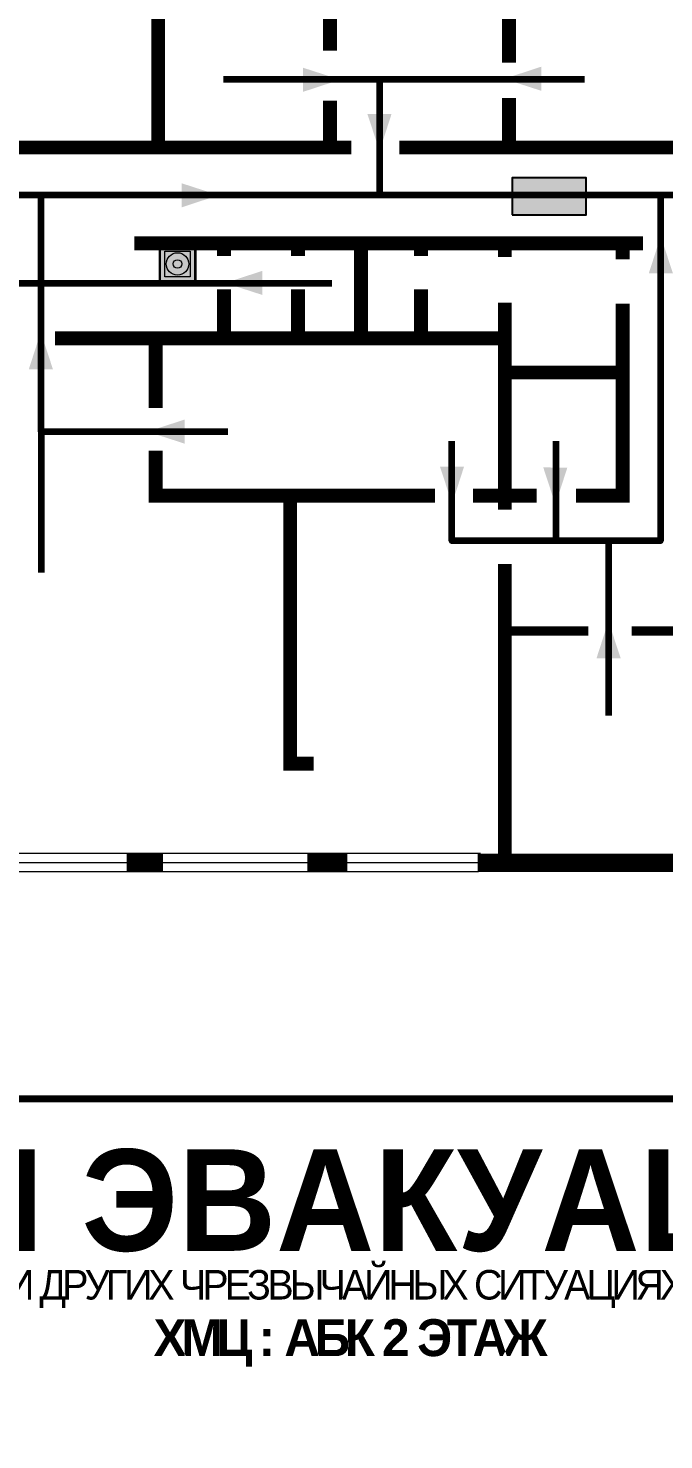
# Model space of a CAD drawing. Header units: millimetres. Extents: x 13114 to 67229, y 22859 to 38520.
# Drawn here: x 27529.6 to 27667.4, y 31216.7 to 31522.7 of the extents above; entities that cross this region are included whole.
import ezdxf

# ---------------------------------------------------------------- set-up
doc = ezdxf.new("R2010")
doc.units = ezdxf.units.MM
doc.layers.add('План_Штампы', color=7, linetype='Continuous')
doc.styles.add('обычный', font='arial.ttf')

# ---------------------------------------------------------------- blocks, each defined once
blk = doc.blocks.new('A$C54414219')
at = {"true_color": 0xffffff}
h = blk.add_hatch(color=7, dxfattribs=at)
h.paths.add_polyline_path([(2.39, -9.45), (2.39, -18.3), (11.23, -18.3), (11.23, -9.45)], flags=0)
h.paths.add_polyline_path([(10.71, -13.87, -1), (2.92, -13.87, -1)], flags=0)
h.paths.add_polyline_path([(8.3, -13.87, -1), (5.33, -13.87, -1)], flags=0)
h.paths.add_polyline_path([(0.41, -7.47), (0.41, -20.27), (13.21, -20.27), (13.21, -7.47)])
h.paths.add_polyline_path([(0.92, -19.77), (12.71, -19.77), (12.71, -7.98), (0.92, -7.98)], flags=16)
h.paths.add_polyline_path([(11.23, -9.45), (11.23, -18.3), (2.39, -18.3), (2.39, -9.45)], flags=0)
at = {"lineweight": 5}
h = blk.add_hatch(color=242, dxfattribs=at)
h.paths.add_polyline_path([(12.71, -7.98), (0.92, -7.98), (0.92, -19.77), (12.71, -19.77)])
h.paths.add_polyline_path([(11.23, -18.3), (2.39, -18.3), (2.39, -9.45), (11.23, -9.45)], flags=16)
h.paths.add_polyline_path([(10.71, -13.87, -1), (2.92, -13.87, -1)], flags=0)
h.paths.add_polyline_path([(8.3, -13.87, -1), (5.33, -13.87, -1)], flags=0)
at = {"true_color": 0xffffff}
h = blk.add_hatch(color=7, dxfattribs=at)
h.paths.add_polyline_path([(2.39, -9.45), (2.39, -18.3), (11.23, -18.3), (11.23, -9.45)])
h.paths.add_polyline_path([(10.71, -13.87, -1), (2.92, -13.87, -1)], flags=16)
h.paths.add_polyline_path([(8.3, -13.87, -1), (5.33, -13.87, -1)], flags=0)
at = {"lineweight": 5}
h = blk.add_hatch(color=242, dxfattribs=at)
h.paths.add_polyline_path([(2.92, -13.87, 1), (10.71, -13.87, 1)])
h.paths.add_polyline_path([(8.3, -13.87, -1), (5.33, -13.87, -1)], flags=16)
at = {"color": 242, "lineweight": 5}
for p, q in [((0.41, -20.27), (0.41, -7.47)), ((0.41, -7.47), (13.21, -7.47)), ((0.41, -7.47), (13.21, -7.47)), ((13.21, -20.27), (13.21, -7.47)), ((0.41, -20.27), (13.21, -20.27))]:
    blk.add_line(p, q, dxfattribs=at)
for points in [[(0.92, -7.98), (12.71, -7.98), (12.71, -19.77), (0.92, -19.77)], [(2.39, -9.45), (11.23, -9.45), (11.23, -18.3), (2.39, -18.3)]]:
    blk.add_lwpolyline(points, close=True, dxfattribs=at)
for radius in [3.89, 1.49]:
    blk.add_circle((6.81, -13.87), radius, dxfattribs=at)
blk = doc.blocks.new('A$C32E8229D')
at = {"true_color": 0xffffff}
blk.add_hatch(color=7, dxfattribs=at).paths.add_polyline_path([(0, 0), (0, -8), (16, -8), (16, 0)])
h = blk.add_hatch(color=126)
h.paths.add_polyline_path([(0.2, -0.2), (15.8, -0.2), (15.8, -7.8), (0.2, -7.8)])
h.paths.add_polyline_path([(13.49, -2.05), (12.08, -2.05), (11.37, -2.63, 0.162397), (11.29, -2.84), (11.29, -3.63), (10.35, -3.63), (10.35, -4.05), (11.68, -4.05), (11.68, -3.48), (12.26, -4.28), (11.29, -5.1), (11.29, -6.78), (11.85, -6.78), (11.85, -5.44), (12.8, -4.64), (12.8, -5.94), (14.46, -5.94), (14.46, -5.39), (13.45, -5.39), (13.45, -3.97), (12.46, -2.59), (13.15, -2.59), (13.69, -3.34), (14.18, -3)], flags=16)
h.paths.add_polyline_path([(10.74, -1.82, 1), (11.8, -1.82, 1)], flags=16)
h.paths.add_polyline_path([(9.39, -3.59), (5.99, -3.59), (6.56, -3.03), (5.91, -3.03), (5.1, -3.83), (5.91, -4.64), (6.56, -4.64), (5.99, -4.09), (9.39, -4.09)], flags=16)
h.paths.add_polyline_path([(4.29, -1.08), (1.72, -1.08), (1.72, -6.6), (4.29, -6.6)], flags=16)
at = {"color": 126}
blk.add_lwpolyline([(16, -8), (0, -8), (0, 0), (16, 0)], close=True, dxfattribs=at)

msp = doc.modelspace()

# ---------------------------------------------------------------- linework, layer by layer
at = {"color": 1, "lineweight": 100}
for points in [[(27300.23, 31685.65), (27900.23, 31685.65), (27900.23, 31290.65), (27300.23, 31290.65)], [(27300.23, 31290.65), (27900.23, 31290.65), (27900.23, 30895.65), (27300.23, 30895.65)]]:
    msp.add_lwpolyline(points, close=True, dxfattribs=at)
at = {"lineweight": 0, "const_width": 3}
for points in [[(27557.77, 31496.9), (27557.77, 31576.9)], [(27595, 31517.9), (27595, 31576.9)], [(27633.8, 31515.26), (27633.8, 31576.9)], [(27595, 31496.9), (27595, 31507.08)], [(27633.8, 31496.9), (27633.8, 31507.61)], [(27599.61, 31496.9), (27466.82, 31496.9)], [(27690.34, 31496.9), (27610.05, 31496.9)], [(27662.86, 31476.12), (27552.59, 31476.12)], [(27572.04, 31476.12), (27572.04, 31473.38)], [(27588.08, 31476.12), (27588.08, 31473.38)], [(27601.75, 31476.12), (27601.75, 31455.51)], [(27614.75, 31476.12), (27614.75, 31473.38)], [(27632.89, 31476.12), (27632.89, 31473.14)], [(27658.45, 31476.12), (27658.45, 31472.64)], [(27572.04, 31455.51), (27572.04, 31466.12)], [(27588.08, 31455.51), (27588.08, 31466.12)], [(27614.75, 31455.51), (27614.75, 31466.12)], [(27557.25, 31440.39), (27557.25, 31455.51), (27535.4, 31455.51), (27632.89, 31455.51), (27632.89, 31463.23), (27632.89, 31418.39)], [(27658.45, 31463.07), (27658.45, 31421.41), (27648.35, 31421.41)], [(27658.45, 31448.12), (27632.89, 31448.12)], [(27617.76, 31421.41), (27557.25, 31421.41), (27557.25, 31431.15)], [(27586.38, 31421.41), (27586.38, 31363.31), (27591.5, 31363.31)], [(27639.78, 31421.41), (27626, 31421.41)], [(27632.89, 31406.62), (27632.89, 31342.33)]]:
    msp.add_lwpolyline(points, dxfattribs=at)
at = {"color": 126, "lineweight": 100, "true_color": 0x008754}
for points in [[(27702.67, 31540.04), (27702.67, 31565.13), (27682.87, 31565.13), (27682.87, 31509.92), (27696.17, 31509.92), (27696.17, 31486.56), (27384.95, 31486.56), (27384.95, 31360.08)], [(27650.18, 31511.64), (27571.9, 31511.64)], [(27605.71, 31511.64), (27605.71, 31486.56)], [(27572.86, 31435.27), (27532.39, 31435.27), (27532.39, 31486.56)], [(27666.64, 31486.56), (27666.64, 31411.59), (27621.43, 31411.59), (27621.43, 31433.21)], [(27473.81, 31467.48), (27532.39, 31467.48)], [(27532.39, 31467.48), (27595.44, 31467.48)], [(27532.39, 31435.27), (27532.39, 31404.72)], [(27643.97, 31433.21), (27643.97, 31411.59)], [(27655.39, 31411.59), (27655.39, 31373.78)]]:
    msp.add_lwpolyline(points, dxfattribs=at)
at = {"lineweight": 100}
for points, const_width in [([(27713.59, 31428.52), (27713.59, 31341.81), (27627.03, 31341.81)], 4), ([(27650.99, 31392.07), (27632.88, 31392.07)], 2), ([(27712.79, 31392.07), (27660.43, 31392.07)], 2), ([(27558.82, 31341.81), (27550.91, 31341.81)], 4), ([(27598.77, 31341.81), (27590.1, 31341.81)], 4)]:
    msp.add_lwpolyline(points, dxfattribs=dict(at, const_width=const_width))
at = {"lineweight": 0}
for points in [[(27627.6, 31343.8), (27335.41, 31343.8)], [(27627.03, 31341.81), (27334.83, 31341.81)], [(27627.22, 31339.89), (27335.03, 31339.89)]]:
    msp.add_lwpolyline(points, dxfattribs=at)
at = {"layer": 'План_Штампы', "color": 126, "true_color": 0x008754}
for points in [[(27589.18, 31508.96), (27589.19, 31514.18), (27597.21, 31511.59)], [(27640.8, 31514.41), (27640.79, 31509.19), (27632.77, 31511.78)], [(27603.12, 31504.16), (27608.35, 31504.15), (27605.76, 31496.13)], [(27562.84, 31483.91), (27562.85, 31489.14), (27570.87, 31486.55)], [(27669.34, 31469.6), (27664.11, 31469.62), (27666.7, 31477.64)], [(27580.35, 31470.15), (27580.34, 31464.93), (27572.32, 31467.52)], [(27534.97, 31448.81), (27529.74, 31448.82), (27532.33, 31456.84)], [(27563.51, 31437.92), (27563.5, 31432.69), (27555.48, 31435.28)], [(27618.84, 31427.72), (27624.07, 31427.7), (27621.48, 31419.69)], [(27641.24, 31427.52), (27646.46, 31427.51), (27643.87, 31419.49)], [(27658.01, 31386.16), (27652.78, 31386.18), (27655.37, 31394.19)]]:
    msp.add_solid(points, dxfattribs=at)

# ---------------------------------------------------------------- block references
at = {"xscale": 0.625, "yscale": 0.625, "zscale": 0.625, "rotation": 180}
msp.add_blockref('A$C54414219', (27566.22, 31462.97), dxfattribs=at)
at = {"layer": 'План_Штампы', "color": 126, "true_color": 0x008754, "xscale": -1}
msp.add_blockref('A$C32E8229D', (27650.51, 31490.31), dxfattribs=at)

# ---------------------------------------------------------------- texts
at = {"lineweight": 0, "insert": (27448.73, 31279.69), "char_height": 22, "width": 493.8901, "attachment_point": 1, "style": 'обычный'}
msp.add_mtext('{\\fProxima Nova Rg|b1|i0|c204|p2;ПЛАН ЭВАКУАЦИИ}', dxfattribs=at)
at = {"color": 0, "lineweight": 0, "insert": (27598.73, 31253.71), "char_height": 8, "width": 449.2158, "attachment_point": 5, "style": 'обычный'}
msp.add_mtext('{\\fArial Black|b1|i0|c204|p34;\\H2x;\\T0.85;  \\fArial Narrow|b0|i0|c204|p34;\\H0.8x;\\W0.9;\\P\\fProxima Nova Rg|b0|i0|c204|p2;\\H0.5x;\\W1;\\C256;ПРИ ПОЖАРЕ  ИЛИ ДРУГИХ ЧРЕЗВЫЧАЙНЫХ СИТУАЦИЯХ  ИЗ ПОМЕЩЕНИЙ \\fProxima Nova Rg|b1|i0|c204|p2;\\H1.25x;\\PХМЦ : АБК 2 ЭТАЖ }', dxfattribs=at)

doc.saveas('drawing.dxf')
